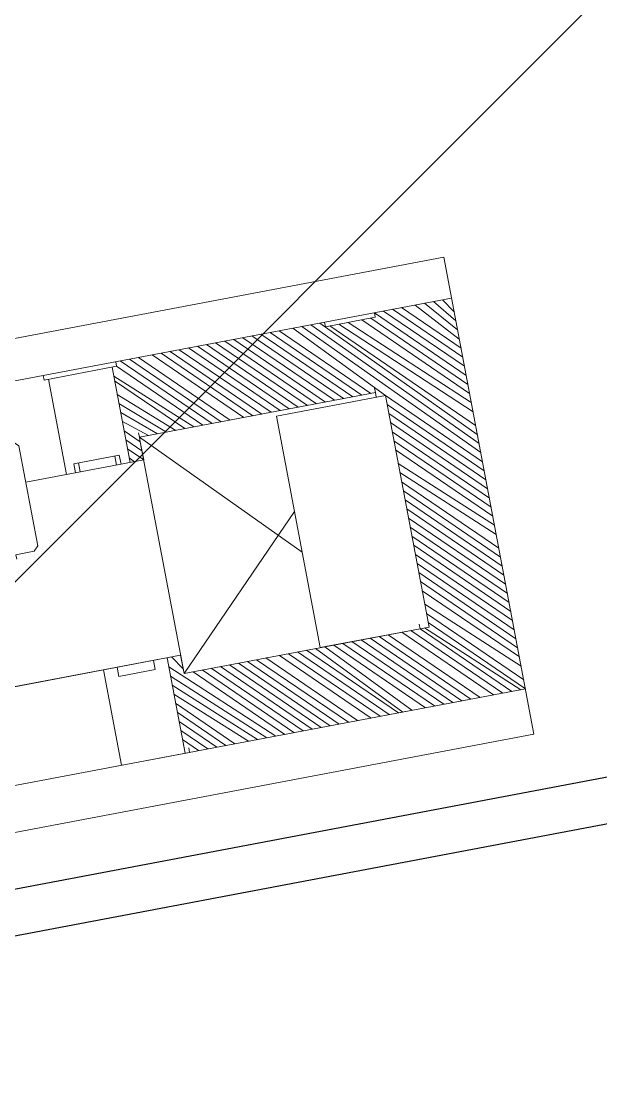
# Model space of a CAD drawing. Extents: x 407440 to 411585, y 6041728 to 6045069.
# Drawn here: x 410340.84 to 410348.03, y 6044214.48 to 6044227.86 of the extents above; entities that cross this region are included whole.
import ezdxf

# ---------------------------------------------------------------- set-up
doc = ezdxf.new("R2010")
doc.units = 0
doc.header["$LTSCALE"] = 5
doc.linetypes.add('foc-TIELINE', pattern=[1.875, 1.25, -0.625])
doc.layers.add('P-PROPOSED-EXISTING-H', color=59, linetype='Continuous')
doc.layers.add('T-TIE', color=201, linetype='foc-TIELINE')

# ---------------------------------------------------------------- blocks, each defined once
blk = doc.blocks.new('P-RIG-877')
at = {"layer": 'T-TIE', "linetype": 'ByBlock', "lineweight": 25}
for points in [[(5.8437, -32.9382), (5.0745, -33.2252), (5.1089, -33.3171), (5.9241, -33.0186), (5.9241, -32.9038), (6.7736, -32.9038), (6.7736, -27.3012), (5.4878, -27.3012), (5.4878, -27.1864), (6.7736, -27.1864), (6.7736, -20.0798)], [(6.8999, -20.9868), (6.8884, -20.9868), (6.8884, -33.0186), (5.8781, -33.0186)]]:
    blk.add_lwpolyline(points, dxfattribs=at)
at = {"layer": 'T-TIE', "linetype": 'ByBlock', "lineweight": 5}
for points in [[(6.5211, -32.479), (6.5211, -32.5594), (6.6359, -32.5594), (6.6359, -29.5629), (5.4304, -29.5629), (5.4304, -32.5594), (5.5337, -32.5594), (5.5337, -32.479)], [(5.5337, -29.5629), (5.5337, -32.169), (5.5796, -32.169)], [(5.7289, -29.5629), (5.5337, -29.7581), (5.5452, -29.7581), (5.5452, -29.8843), (5.5337, -29.8843)], [(5.7059, -29.5629), (5.5337, -29.7351)], [(5.5337, -29.8958), (5.8781, -29.5629)], [(5.9011, -29.5629), (5.5337, -29.9188)], [(5.5337, -29.9417), (5.9241, -29.5629)], [(5.947, -29.5629), (5.7404, -29.7695), (5.5337, -29.9647)], [(5.5337, -29.7121), (5.683, -29.5629)], [(5.5682, -29.5629), (5.5337, -29.5858)], [(5.5337, -29.6088), (5.5911, -29.5629)], [(5.6141, -29.5629), (5.5337, -29.6318)], [(5.5337, -29.6547), (5.637, -29.5629)], [(5.66, -29.5629), (5.5337, -29.6892)], [(5.7518, -29.5629), (5.5452, -29.7695)], [(5.5452, -29.7925), (5.7748, -29.5629)], [(5.7978, -29.5629), (5.5452, -29.8269)], [(5.5452, -29.8499), (5.8207, -29.5629)], [(5.8552, -29.5629), (5.5452, -29.8729)], [(5.7633, -29.7695), (5.97, -29.5629)], [(5.9929, -29.5629), (5.7863, -29.7695)], [(5.8092, -29.7695), (6.0159, -29.5629)], [(6.0389, -29.5629), (5.8322, -29.7695)], [(5.8552, -29.7695), (6.0618, -29.5629)], [(6.0848, -29.5629), (5.8781, -29.7695)], [(5.9126, -29.7695), (6.1077, -29.5629)], [(6.1307, -29.5629), (5.9355, -29.7695)], [(5.9585, -29.7695), (6.1652, -29.5629)], [(6.1881, -29.5629), (5.9815, -29.7695)], [(6.0044, -29.7695), (6.2111, -29.5629)], [(6.234, -29.5629), (6.0274, -29.7695)], [(6.0503, -29.7695), (6.257, -29.5629)], [(6.28, -29.5629), (6.0733, -29.7695)], [(6.0963, -29.7695), (6.3029, -29.5629)], [(6.3259, -29.5629), (6.1192, -29.7695)], [(6.1422, -29.7695), (6.3488, -29.5629)], [(6.3718, -29.5629), (6.1652, -29.7695)], [(6.1881, -29.7695), (6.3948, -29.5629)], [(6.4177, -29.5629), (6.2111, -29.7695)], [(6.234, -29.7695), (6.4407, -29.5629)], [(6.4637, -29.5629), (6.2685, -29.7695)], [(6.2914, -29.7695), (6.4981, -29.5629)], [(6.5211, -32.192), (6.5211, -29.5629), (6.3144, -29.7695)], [(6.3259, -29.781), (6.5211, -29.5744)], [(6.5211, -29.5973), (6.3259, -29.7925), (6.3259, -30.3895), (5.9815, -30.0451)], [(6.3259, -29.8155), (6.5211, -29.6203)], [(6.5211, -29.6432), (6.3259, -29.8384)], [(6.3259, -29.8729), (6.5211, -29.6777)], [(6.5211, -29.7006), (6.3259, -29.8958)], [(6.3259, -29.9188), (6.5211, -29.7236)], [(6.5211, -29.7466), (6.3259, -29.9417)], [(6.5211, -29.7581), (6.5211, -29.8843), (6.3259, -30.0795)], [(5.7404, -29.7925), (5.7289, -29.7925), (5.7174, -29.7925)], [(6.0848, -30.0451), (5.7289, -30.3895), (5.7289, -29.7925), (5.7404, -29.7925), (5.7289, -29.7925)], [(6.3259, -29.7695), (6.3259, -30.0451), (5.7404, -30.0451), (6.3259, -30.0451)], [(6.3259, -29.7695), (5.7404, -29.7695), (6.3259, -29.7695)], [(5.7404, -29.7695), (5.7404, -30.0451)], [(6.3259, -29.9647), (6.5211, -29.7695)], [(6.5211, -29.7925), (6.3259, -29.9877)], [(5.5337, -29.9991), (5.7289, -29.804)], [(6.3259, -30.0106), (6.5211, -29.8155)], [(5.7289, -29.8269), (5.5337, -30.0221)], [(5.5337, -30.0451), (5.7289, -29.8499)], [(5.7289, -29.8729), (5.5337, -30.068)], [(6.5211, -29.8499), (6.3259, -30.0336)], [(6.3259, -30.0566), (6.5211, -29.8729)], [(5.5337, -30.091), (5.7289, -29.8958)], [(5.7289, -29.9188), (5.5337, -30.114)], [(6.3259, -30.1025), (6.5211, -29.9073)], [(5.5337, -30.1369), (5.7289, -29.9417)], [(6.5211, -29.9303), (6.3259, -30.1254)], [(6.3259, -30.1484), (6.5211, -29.9532)], [(5.7289, -29.9647), (5.5337, -30.1599)], [(5.5337, -30.1828), (5.7289, -29.9877)], [(6.5211, -29.9877), (6.3259, -30.1828)], [(5.7289, -30.0106), (5.5337, -30.2058)], [(5.5337, -30.2288), (5.7289, -30.0336)], [(6.3259, -30.2058), (6.5211, -30.0106)], [(6.5211, -30.0336), (6.3259, -30.2288)], [(5.7289, -30.0566), (5.5337, -30.2517)], [(6.5211, -30.0566), (6.3259, -30.2517)], [(5.5337, -30.2747), (5.7289, -30.0795)], [(6.3259, -30.2747), (6.5211, -30.0795)], [(5.7289, -30.1025), (5.5337, -30.2976)], [(6.5211, -30.1025), (6.3259, -30.2976)], [(5.5337, -30.3206), (5.7289, -30.1254)], [(6.3259, -30.3206), (6.5211, -30.1254)], [(5.7289, -30.1599), (5.5337, -30.3551)], [(6.5211, -30.1484), (6.3259, -30.3436)], [(5.5337, -30.378), (5.7289, -30.1828)], [(6.5211, -30.1943), (6.3029, -30.4239)], [(6.3259, -30.3665), (6.5211, -30.1714)], [(5.7289, -30.2058), (5.5337, -30.401)], [(6.3259, -30.4239), (6.5211, -30.2173)], [(5.5452, -30.4125), (5.7289, -30.2288)], [(6.5211, -30.2402), (6.3488, -30.4239)], [(5.7289, -30.2517), (5.5682, -30.4239)], [(5.5796, -30.4239), (5.7289, -30.2747)], [(6.3718, -30.4239), (6.5211, -30.2632)], [(5.7289, -30.2976), (5.6141, -30.4239)], [(6.5211, -30.2976), (6.3948, -30.4239)], [(5.637, -30.4239), (5.7289, -30.3206)], [(6.4177, -30.4239), (6.5211, -30.3206)], [(5.7289, -30.3436), (5.66, -30.4239)], [(6.5211, -30.3436), (6.4407, -30.4239)], [(5.7289, -30.3665), (5.683, -30.4239)], [(6.4637, -30.4239), (6.5211, -30.3665)], [(5.7059, -30.4239), (5.7404, -30.3895), (5.7289, -30.3895), (5.7174, -30.3895)], [(5.7633, -30.3895), (5.7289, -30.4239)], [(5.7518, -30.4239), (5.7863, -30.3895), (5.7404, -30.3895), (6.3259, -30.3895), (6.28, -30.3895), (6.28, -30.8143), (6.2685, -30.8143)], [(5.7863, -30.3895), (5.7863, -30.688), (5.7863, -30.3895)], [(5.9929, -30.8602), (5.9929, -30.8258), (6.28, -30.8258), (6.28, -30.3895)], [(6.3144, -30.3895), (6.3259, -30.3895), (6.3144, -30.3895), (6.28, -30.4125)], [(6.5211, -30.3895), (6.4866, -30.4239)], [(5.5337, -30.4125), (5.5452, -30.4125), (5.5452, -30.5961), (5.5337, -30.5961)], [(5.7863, -30.4239), (5.5452, -30.4239)], [(5.7863, -30.4125), (5.7748, -30.4239)], [(6.28, -30.4239), (6.5211, -30.4239)], [(6.5096, -30.4125), (6.5211, -30.4125), (6.5211, -30.5961)], [(5.7863, -30.4469), (5.7633, -30.4469), (5.7633, -30.5617), (5.7863, -30.5617)], [(5.7863, -30.4584), (5.7633, -30.4584)], [(6.28, -30.5502), (6.3029, -30.5502), (6.3029, -30.4584), (6.28, -30.4584)], [(5.7863, -30.5502), (5.7633, -30.5502)], [(5.7863, -30.5847), (5.5452, -30.5847)], [(6.5211, -30.5847), (6.28, -30.5847)], [(5.97, -30.7454), (5.9585, -30.7454), (5.9585, -30.6995), (5.947, -30.688), (5.6944, -30.688), (5.683, -30.6995), (5.683, -30.7454)]]:
    blk.add_lwpolyline(points, dxfattribs=at)
blk.add_lwpolyline([(6.3144, -29.7925), (6.3259, -29.7925)], close=True, dxfattribs=at)

msp = doc.modelspace()

# ---------------------------------------------------------------- hatches: boundary and pattern name
at = {"layer": 'P-PROPOSED-EXISTING-H'}
h = msp.add_hatch(dxfattribs=at)
h.set_pattern_fill('ANSI31', color=256, scale=3.498392, style=0)
h.set_pattern_definition([(45, (-102.852, 2739.382), (-7.854113246, 7.854113246), [])])
edge = h.paths.add_edge_path()
edge.add_line((410849.565, 6043843.767), (410381.581, 6043755.258))
edge.add_line((410381.581, 6043755.258), (409934.712, 6043670.743))
edge.add_line((409934.712, 6043670.743), (409814.106, 6044308.44))
edge.add_line((409814.106, 6044308.44), (410263.945, 6044377.375))
edge.add_line((410263.945, 6044377.375), (410794.85, 6044458.734))
edge.add_line((410794.85, 6044458.734), (411169.273, 6044565.411))
edge.add_line((411169.273, 6044565.411), (411290.002, 6043927.065))
edge.add_line((411290.002, 6043927.065), (411039.067, 6043879.607))
edge.add_arc((410922.403, 6043977.554), 152.33, 241.43508, 319.98432, ccw=False)

# ---------------------------------------------------------------- block references
at = {"layer": 'T-TIE', "linetype": 'ByBlock', "xscale": 4.999999999955019, "yscale": 4.999999999955019, "zscale": 4.999999999955019, "rotation": 280.7096999997605}
msp.add_blockref('P-RIG-877', (410486.28, 6044279.077), dxfattribs=at)

doc.saveas('drawing.dxf')
